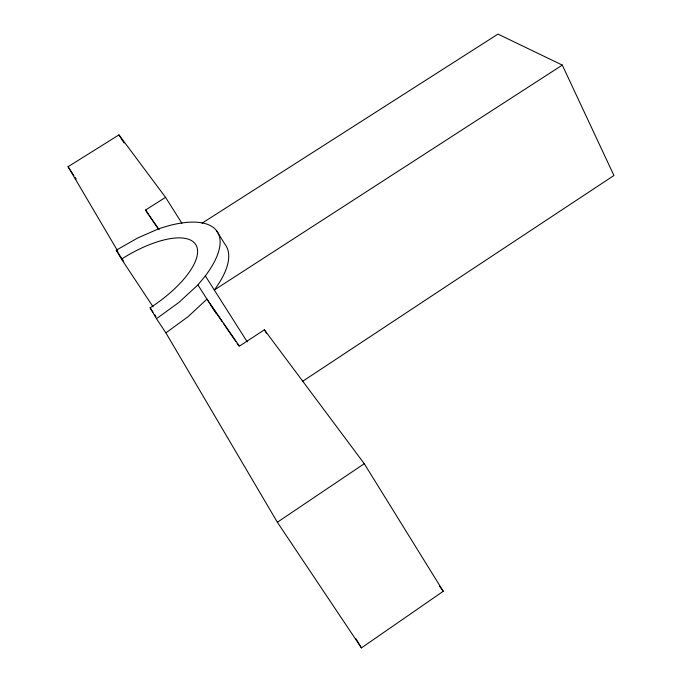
<?xml version="1.0" encoding="UTF-8"?>
<svg xmlns="http://www.w3.org/2000/svg" width="682" height="682" viewBox="0 0 682 682"><rect width="100%" height="100%" fill="white"/><g stroke="black" fill="none" stroke-linecap="round" stroke-linejoin="round"><path stroke-width="1.02" d="M165.888 332.876L188.13 316.636L206.961 299.125L239.382 346.166L264.386 329.824L364.265 463.7L443.266 591.277L361.417 647.9L277.361 522.242L165.888 332.876L156.485 318.699L178.889 302.433L197.899 284.948L205.333 275.886A105.181 41.295 -33.2 0 0 169.392 225.537L159.017 228.623L137.687 237.992L116.272 250.192L121.507 259.117L153.058 306.806M277.361 522.242L364.265 463.7M302.544 381.383L613.936 175.496L562.309 65.097L497.979 34.1L201.991 223.227M562.309 65.097L214.31 290.021A104.653 42.062 -33.3 0 0 224.881 244.147L216.39 230.456M148.625 214.804L145.556 210.022L165.547 197.345L181.924 223.278M117.875 251.317L68.064 166.706L118.958 134.891L165.547 197.345M439.515 586.119L443.266 591.277M145.556 210.022L159.145 229.732M149.136 215.597L158.659 229.433M211.019 305.451L222.298 321.836M223.483 323.558L235.946 341.665M237.14 343.387L238.913 345.97M121.507 259.117A71.874 28.209 -33.1 0 1 195.947 244.932A71.874 28.209 -33.1 0 1 150.1 307.821L153.024 312.228M154.78 314.879L155.948 316.644M116.272 250.192L123.698 261.419M68.064 166.706L73.886 175.547M75.054 177.311L76.214 179.076M197.899 284.948L216.143 313.464M205.333 275.886L247.216 341.844M118.958 134.891L124.081 142.981M264.386 329.824L266.653 333.438M355.953 638.77L361.417 647.9M150.1 307.821L156.485 318.699"/></g></svg>
